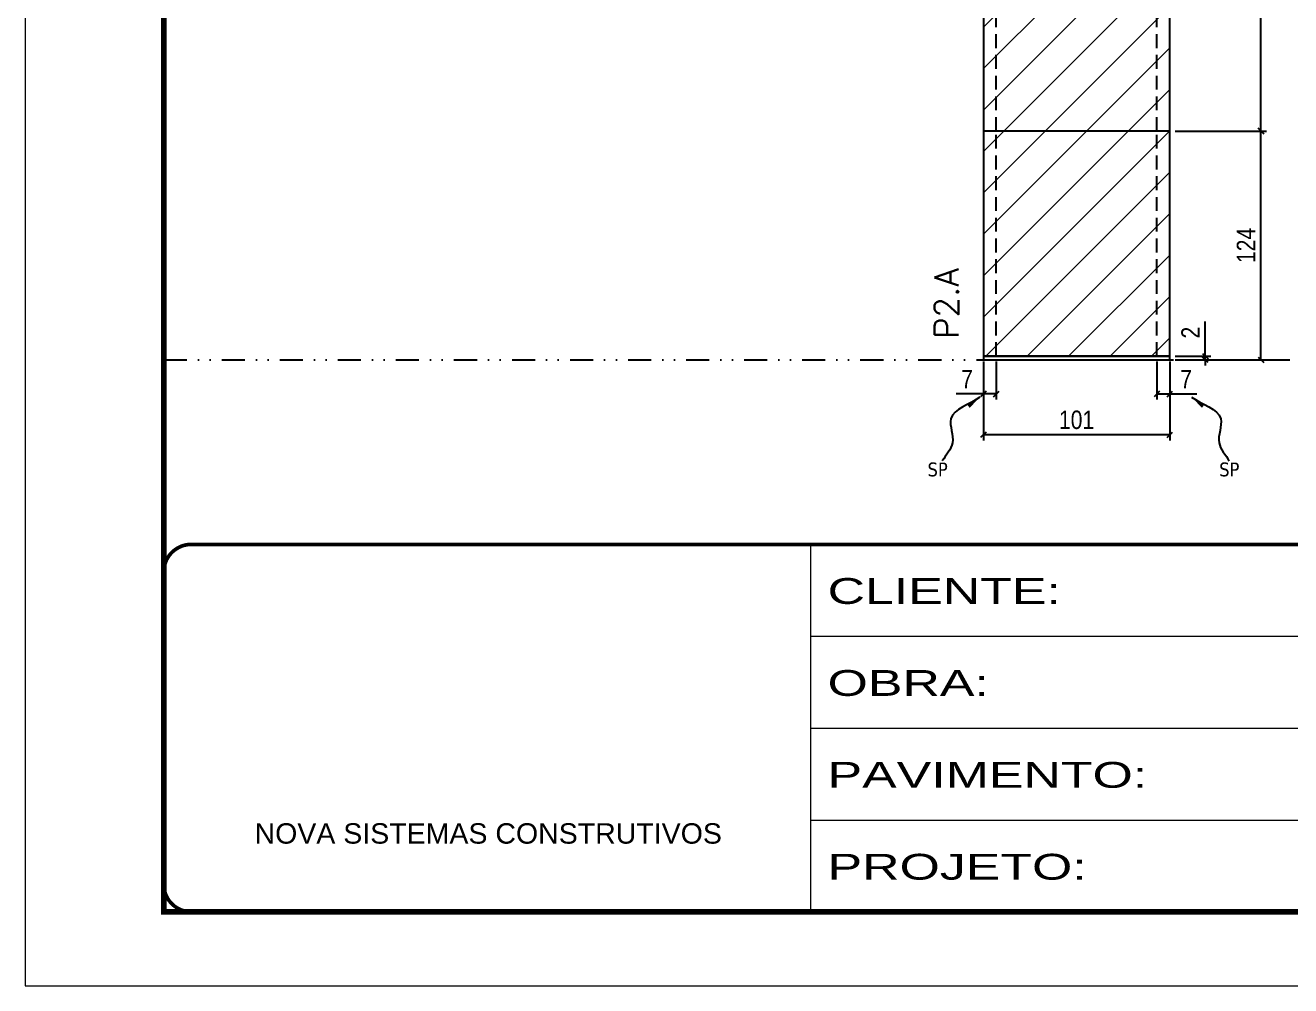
# Model space of a CAD drawing. Extents: x 14400 to 27878, y -21631 to 6985.
# Drawn here: x 16012 to 16698, y 4786 to 5307 of the extents above; entities that cross this region are included whole.
import ezdxf

# ---------------------------------------------------------------- set-up
doc = ezdxf.new("R2010")
doc.units = 0
for name, pattern in [('CONTINUO', [0]), ('DASHED', [0.75, 0.5, -0.25]), ('DIVIDE2', [0.625, 0.25, -0.125, 0, -0.125, 0, -0.125]), ('HIDDEN', [0.375, 0.25, -0.125])]:
    doc.linetypes.add(name, pattern=pattern)
for name, color, linetype in [('COTA', 241, 'Continuous'), ('Nível', 160, 'Continuous'), ('Painéis', 200, 'Continuous'), ('SARR_2.2x7', 40, 'Continuous'), ('texto', 7, 'Continuous')]:
    doc.layers.add(name, color=color, linetype=linetype)
for name, color, linetype, lineweight in [('Folhas', 255, 'Continuous', 9), ('Hachura', 251, 'Continuous', 9), ('SARRAFO DE PRESSAO', 251, 'DASHED', 9), ('Texto Seção', 7, 'Continuous', 15)]:
    doc.layers.add(name, color=color, linetype=linetype, lineweight=lineweight)
doc.styles.add('ARIAL', font='arial.ttf')
doc.styles.add('COTA TECNICA', font='techl___.ttf', dxfattribs={"height": 10})
doc.styles.add('COTA TECNICA-50', font='techl___.ttf', dxfattribs={"height": 10})
doc.styles.add('REGUA-120', font='ROMANS.shx', dxfattribs={"height": 15})
doc.styles.get("Standard").update_dxf_attribs({"font": 'arial.ttf'})
doc.styles.add('Tecnologia', font='')
doc.styles.get('Tecnologia').set_extended_font_data('Forgotten Futurist')
doc.dimstyles.new('COTA PAINEL-50', dxfattribs={"dimtxt": 10, "dimasz": 3, "dimexe": 3, "dimexo": 3, "dimgap": 3, "dimtad": 1, "dimdec": 1, "dimzin": 12, "dimdsep": 46, "dimtxsty": 'COTA TECNICA-50', "dimblk1": 'OBLIQUE', "dimblk2": 'OBLIQUE', "dimsah": 1, "dimcen": 0.9, "dimclrd": 4, "dimclre": 4, "dimclrt": 240, "dimadec": 1, "dimazin": 3, "dimtfac": 1, "dimtdec": 1, "dimtmove": 0, "dimatfit": 3, "dimfxl": 1, "dimtolj": 1, "dimtzin": 12, "dimarcsym": 0})
doc.dimstyles.new('PAINEL', dxfattribs={"dimtxt": 10, "dimasz": 3, "dimexe": 3, "dimexo": 3, "dimgap": 3, "dimtad": 1, "dimdec": 1, "dimzin": 12, "dimdsep": 46, "dimtxsty": 'COTA TECNICA', "dimblk1": 'OBLIQUE', "dimblk2": 'OBLIQUE', "dimsah": 1, "dimcen": 0.9, "dimclrd": 4, "dimclre": 4, "dimclrt": 240, "dimadec": 1, "dimazin": 3, "dimtfac": 1, "dimtdec": 1, "dimtmove": 0, "dimatfit": 3, "dimfxl": 1, "dimtolj": 1, "dimtzin": 12, "dimarcsym": 0})
doc.dimstyles.get("Standard").update_dxf_attribs({"dimtxt": 0.18, "dimasz": 0.18, "dimexe": 0.18, "dimexo": 0.0625, "dimgap": 0.09, "dimtad": 0, "dimtih": 1, "dimtoh": 1, "dimdec": 4, "dimzin": 0, "dimdsep": 46, "dimtxsty": 'Standard', "dimcen": 0.09, "dimadec": 0, "dimazin": 0, "dimtfac": 1, "dimtdec": 4, "dimtofl": 0, "dimtmove": 0, "dimatfit": 3, "dimfxl": 1, "dimtolj": 1, "dimtzin": 0, "dimarcsym": 0})

# ---------------------------------------------------------------- blocks, each defined once
blk = doc.blocks.new('9999999999')
at = {"color": 30, "linetype": 'CONTINUO'}
for p, q in [((98564.56, 34230.21), (98564.56, 34429.45)), ((98564.56, 34379.64), (99583.98, 34379.64)), ((98564.56, 34329.83), (99487.98, 34329.83)), ((98564.56, 34280.02), (99487.98, 34280.02))]:
    blk.add_line(p, q, dxfattribs=at)
at = {"color": 30, "linetype": 'CONTINUO', "const_width": 2}
blk.add_lwpolyline([(99583.98, 34230.21), (99583.98, 34414.45, 0.414214), (99568.98, 34429.45), (98228.98, 34429.45, 0.414214), (98213.98, 34414.45), (98213.98, 34245.21, 0.414214), (98228.98, 34230.21), (99583.98, 34230.21)], format="xyb", dxfattribs=at)
at = {"layer": 'Folhas'}
blk.add_lwpolyline([(98138.98, 34190.21), (99623.98, 34190.21), (99623.98, 35240.21), (98138.98, 35240.21)], close=True, dxfattribs=at)
at = {"layer": 'Folhas', "color": 30, "const_width": 3}
blk.add_lwpolyline([(98213.98, 34230.21), (99583.98, 34230.21), (99583.98, 35200.21), (98213.98, 35200.21)], close=True, dxfattribs=at)
at = {"color": 7, "linetype": 'Continuous', "ltscale": 5, "style": 'ARIAL'}
blk.add_text('NOVA SISTEMAS CONSTRUTIVOS', height=11.0592, dxfattribs=at).set_placement((98263.19, 34267.21))
at = {"layer": 'Folhas', "color": 7, "style": 'Tecnologia', "width": 1.5}
for s, p in [('CLIENTE:', (98573.65, 34397.17)), ('OBRA:', (98573.65, 34347.31)), ('PAVIMENTO:', (98573.65, 34297.5)), ('PROJETO:', (98573.65, 34247.69))]:
    blk.add_text(s, height=14, dxfattribs=at).set_placement(p)
blk = doc.blocks.new('_Oblique')
at = {"color": 0, "linetype": 'ByBlock', "lineweight": -2}
blk.add_line((-0.5, -0.5), (0.5, 0.5), dxfattribs=at)
blk = doc.blocks.new('*D742')
at = {"layer": 'COTA', "color": 4, "lineweight": -2, "transparency": 16777216}
for p, q in [((16531.06, 5124.44), (16531.06, 5081.76)), ((16632.06, 5124.44), (16632.06, 5081.76)), ((16632.06, 5084.76), (16531.06, 5084.76))]:
    blk.add_line(p, q, dxfattribs=at)
at = {"layer": 'Defpoints', "color": 0, "transparency": 16777216}
for p in [(16531.06, 5127.44), (16632.06, 5127.44), (16531.06, 5084.76)]:
    blk.add_point(p, dxfattribs=at)
at = {"layer": 'COTA', "color": 4, "lineweight": -2, "transparency": 16777216, "xscale": 3, "yscale": 3, "zscale": 3, "rotation": 180}
blk.add_blockref('_Oblique', (16531.06, 5084.76), dxfattribs=at)
at = {"layer": 'COTA', "color": 4, "lineweight": -2, "transparency": 16777216, "xscale": 3, "yscale": 3, "zscale": 3}
blk.add_blockref('_Oblique', (16632.06, 5084.76), dxfattribs=at)
at = {"layer": 'COTA', "color": 240, "transparency": 16777216, "insert": (16581.56, 5092.86), "char_height": 10, "attachment_point": 5, "style": 'COTA TECNICA'}
blk.add_mtext('\\A1;101', dxfattribs=at)
blk = doc.blocks.new('*D743')
at = {"layer": 'COTA', "color": 4, "lineweight": -2, "transparency": 16777216}
for p, q in [((16625.06, 5124.44), (16625.06, 5103.93)), ((16632.06, 5122.44), (16632.06, 5103.93)), ((16625.06, 5106.93), (16632.06, 5106.93)), ((16632.06, 5106.93), (16646.79, 5106.93))]:
    blk.add_line(p, q, dxfattribs=at)
at = {"layer": 'Defpoints', "color": 0, "transparency": 16777216}
for p in [(16625.06, 5127.44), (16632.06, 5125.44), (16632.06, 5106.93)]:
    blk.add_point(p, dxfattribs=at)
at = {"layer": 'COTA', "color": 4, "lineweight": -2, "transparency": 16777216, "xscale": 3, "yscale": 3, "zscale": 3, "rotation": 180}
blk.add_blockref('_Oblique', (16625.06, 5106.93), dxfattribs=at)
at = {"layer": 'COTA', "color": 4, "lineweight": -2, "transparency": 16777216, "xscale": 3, "yscale": 3, "zscale": 3}
blk.add_blockref('_Oblique', (16632.06, 5106.93), dxfattribs=at)
at = {"layer": 'COTA', "color": 240, "transparency": 16777216, "insert": (16640.93, 5115), "char_height": 10, "attachment_point": 5, "style": 'COTA TECNICA-50'}
blk.add_mtext('\\A1;7', dxfattribs=at)
blk = doc.blocks.new('*D744')
at = {"layer": 'COTA', "color": 4, "lineweight": -2, "transparency": 16777216}
for p, q in [((16531.06, 5122.44), (16531.06, 5103.93)), ((16538.06, 5124.44), (16538.06, 5103.93)), ((16531.06, 5106.93), (16516.33, 5106.93)), ((16538.06, 5106.93), (16531.06, 5106.93))]:
    blk.add_line(p, q, dxfattribs=at)
at = {"layer": 'Defpoints', "color": 0, "transparency": 16777216}
for p in [(16531.06, 5125.44), (16538.06, 5127.44), (16531.06, 5106.93)]:
    blk.add_point(p, dxfattribs=at)
at = {"layer": 'COTA', "color": 4, "lineweight": -2, "transparency": 16777216, "xscale": 3, "yscale": 3, "zscale": 3, "rotation": 180}
blk.add_blockref('_Oblique', (16531.06, 5106.93), dxfattribs=at)
at = {"layer": 'COTA', "color": 4, "lineweight": -2, "transparency": 16777216, "xscale": 3, "yscale": 3, "zscale": 3}
blk.add_blockref('_Oblique', (16538.06, 5106.93), dxfattribs=at)
at = {"layer": 'COTA', "color": 240, "transparency": 16777216, "insert": (16522.2, 5115), "char_height": 10, "attachment_point": 5, "style": 'COTA TECNICA-50'}
blk.add_mtext('\\A1;7', dxfattribs=at)
blk = doc.blocks.new('*D746')
at = {"layer": 'COTA', "color": 4, "linetype": 'ByBlock', "lineweight": -2, "transparency": 16777216}
for p, q in [((16635.06, 5249.44), (16684.43, 5249.44)), ((16681.43, 5125.44), (16681.43, 5249.44)), ((16635.06, 5125.44), (16684.43, 5125.44))]:
    blk.add_line(p, q, dxfattribs=at)
at = {"layer": 'Defpoints', "color": 0, "linetype": 'ByBlock', "transparency": 16777216}
for p in [(16632.06, 5249.44), (16681.43, 5249.44), (16632.06, 5125.44)]:
    blk.add_point(p, dxfattribs=at)
at = {"layer": 'COTA', "color": 4, "linetype": 'ByBlock', "lineweight": -2, "transparency": 16777216, "xscale": 3, "yscale": 3, "zscale": 3}
for p, rotation in [((16681.43, 5249.44), 90), ((16681.43, 5125.44), 270)]:
    blk.add_blockref('_Oblique', p, dxfattribs=dict(at, rotation=rotation))
at = {"layer": 'COTA', "color": 240, "linetype": 'ByBlock', "transparency": 16777216, "insert": (16673.36, 5187.44), "char_height": 10, "attachment_point": 5, "rotation": 90, "style": 'COTA TECNICA'}
blk.add_mtext('\\A1;124', dxfattribs=at)
blk = doc.blocks.new('*D745')
at = {"layer": 'COTA', "color": 4, "lineweight": -2, "transparency": 16777216}
for p, q in [((16651.32, 5127.44), (16651.32, 5146.24)), ((16635.06, 5127.44), (16654.32, 5127.44)), ((16635.06, 5125.44), (16654.32, 5125.44)), ((16651.32, 5125.44), (16651.32, 5127.44)), ((16651.32, 5125.44), (16651.32, 5122.44))]:
    blk.add_line(p, q, dxfattribs=at)
at = {"layer": 'Defpoints', "color": 0, "transparency": 16777216}
for p in [(16632.06, 5127.44), (16632.06, 5125.44), (16651.32, 5125.44)]:
    blk.add_point(p, dxfattribs=at)
at = {"layer": 'COTA', "color": 4, "lineweight": -2, "transparency": 16777216, "xscale": 3, "yscale": 3, "zscale": 3}
for p, rotation in [((16651.32, 5127.44), 270), ((16651.32, 5125.44), 90)]:
    blk.add_blockref('_Oblique', p, dxfattribs=dict(at, rotation=rotation))
at = {"layer": 'COTA', "color": 240, "transparency": 16777216, "insert": (16643.32, 5140.18), "char_height": 10, "attachment_point": 5, "rotation": 90, "style": 'COTA TECNICA-50'}
blk.add_mtext('\\A1;2', dxfattribs=at)
blk = doc.blocks.new('*D747')
at = {"layer": 'COTA', "color": 4, "linetype": 'ByBlock', "lineweight": -2, "transparency": 16777216}
for p, q in [((16635.06, 5249.44), (16684.43, 5249.44)), ((16681.43, 5125.44), (16681.43, 5249.44)), ((16635.06, 5125.44), (16684.43, 5125.44))]:
    blk.add_line(p, q, dxfattribs=at)
at = {"layer": 'Defpoints', "color": 0, "linetype": 'ByBlock', "transparency": 16777216}
for p in [(16632.06, 5249.44), (16681.43, 5249.44), (16632.06, 5125.44)]:
    blk.add_point(p, dxfattribs=at)
at = {"layer": 'COTA', "color": 4, "linetype": 'ByBlock', "lineweight": -2, "transparency": 16777216, "xscale": 3, "yscale": 3, "zscale": 3}
for p, rotation in [((16681.43, 5249.44), 90), ((16681.43, 5125.44), 270)]:
    blk.add_blockref('_Oblique', p, dxfattribs=dict(at, rotation=rotation))
at = {"layer": 'COTA', "color": 240, "linetype": 'ByBlock', "transparency": 16777216, "insert": (16673.36, 5187.44), "char_height": 10, "attachment_point": 5, "rotation": 90, "style": 'COTA TECNICA'}
blk.add_mtext('\\A1;124', dxfattribs=at)
blk = doc.blocks.new('*D749')
at = {"layer": 'COTA', "color": 4, "lineweight": -2, "transparency": 16777216}
for p, q in [((16631.56, 5413.44), (16684.43, 5413.44)), ((16681.43, 5249.44), (16681.43, 5413.44)), ((16635.06, 5249.44), (16684.43, 5249.44))]:
    blk.add_line(p, q, dxfattribs=at)
at = {"layer": 'Defpoints', "color": 0, "transparency": 16777216}
for p in [(16628.56, 5413.44), (16681.43, 5413.44), (16632.06, 5249.44)]:
    blk.add_point(p, dxfattribs=at)
at = {"layer": 'COTA', "color": 4, "lineweight": -2, "transparency": 16777216, "xscale": 3, "yscale": 3, "zscale": 3}
for p, rotation in [((16681.43, 5413.44), 90), ((16681.43, 5249.44), 270)]:
    blk.add_blockref('_Oblique', p, dxfattribs=dict(at, rotation=rotation))
at = {"layer": 'COTA', "color": 240, "transparency": 16777216, "insert": (16673.33, 5331.44), "char_height": 10, "attachment_point": 5, "rotation": 90, "style": 'COTA TECNICA'}
blk.add_mtext('\\A1;164', dxfattribs=at)

msp = doc.modelspace()

# ---------------------------------------------------------------- hatches: boundary and pattern name
at = {"layer": 'Hachura'}
h = msp.add_hatch(dxfattribs=at)
h.set_pattern_fill('ANSI31', color=256, scale=5)
h.paths.add_polyline_path([(16632.061, 5367.435), (16628.561, 5367.435), (16628.561, 5413.435), (16534.561, 5413.435), (16534.561, 5367.435), (16531.061, 5367.435), (16531.061, 5249.435), (16632.061, 5249.435)])
h.paths.add_polyline_path([(16632.061, 5249.435), (16531.061, 5249.435), (16531.061, 5127.435), (16632.061, 5127.435)])
h.paths.add_polyline_path([(16917.838, 5249.435), (16816.838, 5249.435), (16816.838, 5127.435), (16917.838, 5127.435)])
h.paths.add_polyline_path([(16917.838, 5367.435), (16816.838, 5367.435), (16816.838, 5249.435), (16917.838, 5249.435)])
h.paths.add_polyline_path([(17105.776, 5367.435), (17064.776, 5367.435), (17064.776, 5127.435), (17105.776, 5127.435)])
h.paths.add_polyline_path([(17293.585, 5367.435), (17252.585, 5367.435), (17252.585, 5127.435), (17293.585, 5127.435)])

# ---------------------------------------------------------------- linework, layer by layer
at = {"layer": 'Nível', "color": 4, "linetype": 'DIVIDE2', "ltscale": 50}
msp.add_line((16086.967, 5125.435), (17456.967, 5125.435), dxfattribs=at)
at = {"layer": 'Painéis'}
for p, q in [((16531.061, 5367.435), (16531.061, 5127.435)), ((16632.061, 5127.435), (16632.061, 5367.435)), ((16632.061, 5249.435), (16531.061, 5249.435)), ((16531.061, 5127.435), (16632.061, 5127.435))]:
    msp.add_line(p, q, dxfattribs=at)
msp.add_lwpolyline([(16632.061, 5127.435), (16531.061, 5127.435), (16531.061, 5125.435), (16632.061, 5125.435)], close=True, dxfattribs=at)
at = {"layer": 'SARR_2.2x7', "linetype": 'HIDDEN', "ltscale": 30}
for p, q in [((16538.061, 5249.435), (16538.061, 5367.435)), ((16625.061, 5249.435), (16625.061, 5367.435)), ((16538.061, 5127.435), (16538.061, 5249.435)), ((16625.061, 5127.435), (16625.061, 5249.435))]:
    msp.add_line(p, q, dxfattribs=at)

# ---------------------------------------------------------------- block references
at = {"layer": 'SARRAFO DE PRESSAO', "color": 6, "linetype": 'ByBlock'}
msp.add_blockref('9999999999', (-82127.011, -29404.053), dxfattribs=at)

# ---------------------------------------------------------------- texts
at = {"layer": 'texto', "color": 0, "char_height": 7.5, "attachment_point": 5}
for insert in [(16506.284, 5065.944), (16664.309, 5065.944)]:
    msp.add_mtext('{\\fTahoma|b0|i0|c0|p34;\\C4;SP}', dxfattribs=dict(at, insert=insert))
at = {"layer": 'Texto Seção', "insert": (16517.59, 5136.687), "char_height": 13, "width": 285.32988, "attachment_point": 7, "rotation": 90, "style": 'REGUA-120'}
msp.add_mtext('P2.A', dxfattribs=at)

# ---------------------------------------------------------------- dimensions: what is measured, and where the dimension line sits
at = {"layer": 'COTA'}
for base, p1, p2, angle, dimstyle, picture, middle in [((16681.428, 5413.435), (16632.061, 5249.435), (16628.561, 5413.435), 90, 'PAINEL', '*D749', (16673.326, 5331.435)), ((16531.061, 5106.925), (16538.061, 5127.435), (16531.061, 5125.435), 180, 'COTA PAINEL-50', '*D744', (16522.196, 5114.998))]:
    dim = msp.add_linear_dim(base=base, p1=p1, p2=p2, angle=angle, dimstyle=dimstyle, dxfattribs=at)
    dim.commit()
    dim.dimension.update_dxf_attribs({"geometry": picture, "text_midpoint": middle})
at = {"layer": 'COTA', "linetype": 'ByBlock'}
for picture in ['*D746', '*D747']:
    dim = msp.add_aligned_dim(p1=(16632.061, 5125.435), p2=(16632.061, 5249.435), distance=-49.367, dimstyle='PAINEL', dxfattribs=at)
    dim.commit()
    dim.dimension.update_dxf_attribs({"geometry": picture, "text_midpoint": (16673.355, 5187.435)})
at = {"layer": 'COTA'}
dim = msp.add_linear_dim(base=(16651.319, 5125.435), p1=(16632.061, 5127.435), p2=(16632.061, 5125.435), angle=90, dimstyle='COTA PAINEL-50', dxfattribs=at)
dim.commit()
dim.dimension.update_dxf_attribs({"geometry": '*D745', "text_midpoint": (16651.319, 5140.182), "dimtype": 160})
dim = msp.add_linear_dim(base=(16531.061, 5084.757), p1=(16632.061, 5127.435), p2=(16531.061, 5127.435), angle=180, dimstyle='PAINEL', override={"dimarcsym": 2}, dxfattribs=at)
dim.commit()
dim.dimension.update_dxf_attribs({"geometry": '*D742', "text_midpoint": (16581.561, 5092.86)})
dim = msp.add_linear_dim(base=(16632.061, 5106.925), p1=(16625.061, 5127.435), p2=(16632.061, 5125.435), dimstyle='COTA PAINEL-50', dxfattribs=at)
dim.commit()
dim.dimension.update_dxf_attribs({"geometry": '*D743', "text_midpoint": (16640.927, 5114.998)})

# ---------------------------------------------------------------- leaders
at = {"layer": 'COTA', "path_type": 1}
for points in [[(16529.232, 5105.255), (16513.447, 5093.42), (16514.372, 5080.413), (16508.819, 5070.631)], [(16643.89, 5105.255), (16659.675, 5093.42), (16658.75, 5080.413), (16664.303, 5070.631)]]:
    msp.add_leader(points, dimstyle='Standard', override={"dimasz": 8}, dxfattribs=at)

doc.saveas('drawing.dxf')
